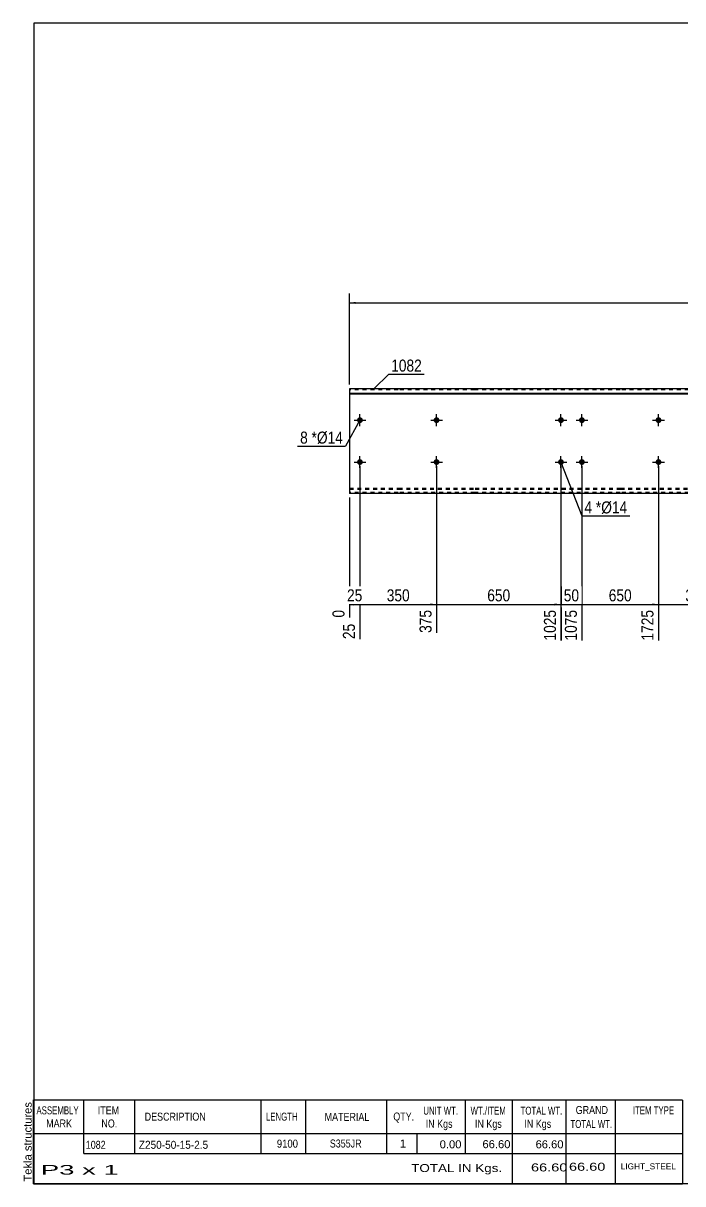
# Model space of a CAD drawing. Header units: millimetres. Extents: x -78 to 325, y -177 to 100.
# Drawn here: x -77.9 to 79.6, y -177.3 to 99.8 of the extents above; entities that cross this region are included whole.
import ezdxf

# ---------------------------------------------------------------- set-up
doc = ezdxf.new("R2010")
doc.units = ezdxf.units.MM
doc.linetypes.add('DXK_LINE_DOT1', pattern=[1.8814, 0.9407, -0.9407])
doc.styles.add('Arial', font='ARIAL.TTF', dxfattribs={"height": 0.2})
doc.styles.add('Arial Narrow', font='ARIALN.TTF', dxfattribs={"height": 0.2})

# ---------------------------------------------------------------- blocks, each defined once
blk = doc.blocks.new('Unknown-629276216-1748')
at = {"color": 5, "linetype": 'Continuous'}
for p, q in [((324.62, 99.75), (-75.38, 99.75)), ((-75.38, 99.75), (-75.38, -177.25)), ((324.62, -177.25), (324.62, 99.75)), ((-75.38, -177.25), (324.62, -177.25))]:
    blk.add_line(p, q, dxfattribs=at)
at = {"color": 174, "linetype": 'Continuous', "style": 'Arial'}
blk.add_text('Tekla structures', height=1.9102, rotation=90, dxfattribs=at).set_placement((-75.88, -176.75))
blk = doc.blocks.new('Bolt-629276216-1207 - 1201')
at = {"linetype": 'Continuous'}
for points in [[(20.09, 5, -1), (21.49, 5, -1)], [(73.08, 5, -1), (74.48, 5, -1)]]:
    blk.add_hatch(color=3, dxfattribs=at).paths.add_polyline_path(points)
at = {"color": 3, "linetype": 'Continuous'}
for p, q in [((20.79, 3.6), (20.79, 6.4)), ((73.78, 3.6), (73.78, 6.4)), ((19.39, 5), (22.19, 5)), ((72.38, 5), (75.18, 5))]:
    blk.add_line(p, q, dxfattribs=at)
blk = doc.blocks.new('Part-629276216-1204 - 1201')
at = {"color": 2, "linetype": 'Continuous'}
for p, q in [((0, 12.5), (0, -12.5)), ((11.6, 12.5), (0, 12.5)), ((0, 11.44), (11.6, 11.44)), ((0, 11.26), (11.6, 11.26)), ((29.89, 12.5), (11.7, 12.5)), ((11.7, 11.44), (29.89, 11.44)), ((11.7, 11.26), (29.89, 11.26)), ((64.59, 12.5), (29.99, 12.5)), ((29.99, 11.44), (64.59, 11.44)), ((29.99, 11.26), (64.59, 11.26)), ((82.88, 12.5), (64.69, 12.5)), ((64.69, 11.44), (82.88, 11.44)), ((64.69, 11.26), (82.88, 11.26)), ((101.18, 12.5), (82.98, 12.5)), ((82.98, 11.44), (101.18, 11.44)), ((82.98, 11.26), (101.18, 11.26)), ((129.08, 12.5), (101.28, 12.5)), ((101.28, 11.44), (129.08, 11.44)), ((101.28, 11.26), (129.08, 11.26)), ((156.98, 12.5), (129.18, 12.5)), ((129.18, 11.44), (156.98, 11.44)), ((129.18, 11.26), (156.98, 11.26)), ((174.48, 12.5), (157.08, 12.5)), ((157.08, 11.44), (174.48, 11.44)), ((157.08, 11.26), (174.48, 11.26)), ((202.38, 12.5), (174.58, 12.5)), ((174.58, 11.44), (202.38, 11.44)), ((174.58, 11.26), (202.38, 11.26)), ((230.28, 12.5), (202.48, 12.5)), ((202.48, 11.44), (230.28, 11.44)), ((202.48, 11.26), (230.28, 11.26)), ((246.97, 12.5), (230.38, 12.5)), ((230.38, 11.44), (246.97, 11.44)), ((230.38, 11.26), (246.97, 11.26)), ((246.97, 12.5), (246.97, -12.5)), ((11.6, -12.5), (0, -12.5)), ((29.89, -12.5), (11.7, -12.5)), ((64.59, -12.5), (29.99, -12.5)), ((82.88, -12.5), (64.69, -12.5)), ((101.18, -12.5), (82.98, -12.5)), ((129.08, -12.5), (101.28, -12.5)), ((156.98, -12.5), (129.18, -12.5)), ((174.48, -12.5), (157.08, -12.5)), ((202.38, -12.5), (174.58, -12.5)), ((230.28, -12.5), (202.48, -12.5)), ((246.97, -12.5), (230.38, -12.5))]:
    blk.add_line(p, q, dxfattribs=at)
at = {"color": 7, "linetype": 'DXK_LINE_DOT1'}
for p, q in [((11.6, 12.25), (0, 12.25)), ((29.89, 12.25), (11.7, 12.25)), ((64.59, 12.25), (29.99, 12.25)), ((82.88, 12.25), (64.69, 12.25)), ((101.18, 12.25), (82.98, 12.25)), ((129.08, 12.25), (101.28, 12.25)), ((156.98, 12.25), (129.18, 12.25)), ((174.48, 12.25), (157.08, 12.25)), ((202.38, 12.25), (174.58, 12.25)), ((230.28, 12.25), (202.48, 12.25)), ((246.97, 12.25), (230.38, 12.25)), ((0, -11.26), (11.6, -11.26)), ((0, -11.44), (11.6, -11.44)), ((11.6, -12.25), (0, -12.25)), ((11.7, -11.26), (29.89, -11.26)), ((11.7, -11.44), (29.89, -11.44)), ((29.89, -12.25), (11.7, -12.25)), ((29.99, -11.26), (64.59, -11.26)), ((29.99, -11.44), (64.59, -11.44)), ((64.59, -12.25), (29.99, -12.25)), ((64.69, -11.26), (82.88, -11.26)), ((64.69, -11.44), (82.88, -11.44)), ((82.88, -12.25), (64.69, -12.25)), ((82.98, -11.26), (101.18, -11.26)), ((82.98, -11.44), (101.18, -11.44)), ((101.18, -12.25), (82.98, -12.25)), ((101.28, -11.26), (129.08, -11.26)), ((101.28, -11.44), (129.08, -11.44)), ((129.08, -12.25), (101.28, -12.25)), ((129.18, -11.26), (156.98, -11.26)), ((129.18, -11.44), (156.98, -11.44)), ((156.98, -12.25), (129.18, -12.25)), ((157.08, -11.26), (174.48, -11.26)), ((157.08, -11.44), (174.48, -11.44)), ((174.48, -12.25), (157.08, -12.25)), ((174.58, -11.26), (202.38, -11.26)), ((174.58, -11.44), (202.38, -11.44)), ((202.38, -12.25), (174.58, -12.25)), ((202.48, -11.26), (230.28, -11.26)), ((202.48, -11.44), (230.28, -11.44)), ((230.28, -12.25), (202.48, -12.25)), ((230.38, -11.26), (246.97, -11.26)), ((230.38, -11.44), (246.97, -11.44)), ((246.97, -12.25), (230.38, -12.25))]:
    blk.add_line(p, q, dxfattribs=at)
blk = doc.blocks.new('Bolt-629276216-1205 - 1201')
at = {"linetype": 'Continuous'}
for points in [[(20.09, -5, -1), (21.49, -5, -1)], [(73.08, -5, -1), (74.48, -5, -1)]]:
    blk.add_hatch(color=3, dxfattribs=at).paths.add_polyline_path(points)
at = {"color": 3, "linetype": 'Continuous'}
for p, q in [((19.39, -5), (22.19, -5)), ((20.79, -6.4), (20.79, -3.6)), ((72.38, -5), (75.18, -5)), ((73.78, -6.4), (73.78, -3.6))]:
    blk.add_line(p, q, dxfattribs=at)
blk = doc.blocks.new('Bolt-629276216-1206 - 1201')
at = {"linetype": 'Continuous'}
for points in [[(49.79, 5, -1), (51.19, 5, -1)], [(54.79, 5, -1), (56.19, 5, -1)], [(49.79, -5, -1), (51.19, -5, -1)], [(54.79, -5, -1), (56.19, -5, -1)]]:
    blk.add_hatch(color=3, dxfattribs=at).paths.add_polyline_path(points)
at = {"color": 3, "linetype": 'Continuous'}
for p, q in [((50.49, 3.6), (50.49, 6.4)), ((55.49, 3.6), (55.49, 6.4)), ((49.09, 5), (51.89, 5)), ((54.09, 5), (56.89, 5)), ((49.09, -5), (51.89, -5)), ((50.49, -6.4), (50.49, -3.6)), ((54.09, -5), (56.89, -5)), ((55.49, -6.4), (55.49, -3.6))]:
    blk.add_line(p, q, dxfattribs=at)
blk = doc.blocks.new('Bolt-629276216-1208 - 1201')
at = {"linetype": 'Continuous'}
for points in [[(1.8, -5, -1), (3.2, -5, -1)], [(91.38, -5, -1), (92.78, -5, -1)]]:
    blk.add_hatch(color=3, dxfattribs=at).paths.add_polyline_path(points)
at = {"color": 3, "linetype": 'Continuous'}
for p, q in [((1.1, -5), (3.9, -5)), ((2.5, -6.4), (2.5, -3.6)), ((90.68, -5), (93.48, -5)), ((92.08, -6.4), (92.08, -3.6))]:
    blk.add_line(p, q, dxfattribs=at)
blk = doc.blocks.new('Bolt-629276216-1209 - 1201')
at = {"linetype": 'Continuous'}
for points in [[(1.8, 5, -1), (3.2, 5, -1)], [(91.38, 5, -1), (92.78, 5, -1)]]:
    blk.add_hatch(color=3, dxfattribs=at).paths.add_polyline_path(points)
at = {"color": 3, "linetype": 'Continuous'}
for p, q in [((2.5, 3.6), (2.5, 6.4)), ((92.08, 3.6), (92.08, 6.4)), ((1.1, 5), (3.9, 5)), ((90.68, 5), (93.48, 5))]:
    blk.add_line(p, q, dxfattribs=at)
blk = doc.blocks.new('StraightDimension-629276216-1359 - 1201')
at = {"linetype": 'Continuous'}
for points in [[(1.5, 32.75), (0, 33), (1.5, 33.25)], [(245.47, 33.25), (246.97, 33), (245.47, 32.75)]]:
    blk.add_hatch(color=7, dxfattribs=at).paths.add_polyline_path(points)
at = {"color": 7, "linetype": 'Continuous'}
for p, q in [((0, 13.5), (0, 35.25)), ((246.97, 13.5), (246.97, 35.25)), ((0, 33), (246.97, 33))]:
    blk.add_line(p, q, dxfattribs=at)
at = {"color": 0}
blk.add_wipeout([(127.74, 33.15), (127.74, 37.35), (119.23, 37.35), (119.23, 33.15)], dxfattribs=at)
at = {"color": 3, "style": 'Arial Narrow'}
blk.add_text('9100', height=2.863, dxfattribs=at).set_placement((119.83, 33.75))
blk = doc.blocks.new('StraightDimension-629276216-1261 - 1201')
at = {"linetype": 'Continuous'}
blk.add_hatch(color=7, dxfattribs=at).paths.add_polyline_path([(90.58, -38.75), (92.08, -39), (90.58, -39.25)])
at = {"color": 7, "linetype": 'Continuous'}
for p, q in [((73.78, -6), (73.78, -47.61)), ((92.08, -6), (92.08, -47.61)), ((73.78, -39), (92.08, -39))]:
    blk.add_line(p, q, dxfattribs=at)
at = {"color": 0}
blk.add_wipeout([(86.27, -38.85), (86.27, -34.65), (79.59, -34.65), (79.59, -38.85)], dxfattribs=at)
at = {"color": 3, "style": 'Arial Narrow'}
blk.add_text('350', height=2.863, dxfattribs=at).set_placement((80.19, -38.25))
at = {"color": 0, "linetype": 'Continuous'}
blk.add_wipeout([(91.48, -39.7), (87.28, -39.7), (87.28, -48.21), (91.48, -48.21)], dxfattribs=at)
at = {"color": 3, "linetype": 'Continuous', "style": 'Arial Narrow'}
blk.add_text('2075', height=2.863, rotation=90.0002, dxfattribs=at).set_placement((90.88, -47.61))
blk = doc.blocks.new('StraightDimension-629276216-1262 - 1201')
at = {"linetype": 'Continuous'}
blk.add_hatch(color=7, dxfattribs=at).paths.add_polyline_path([(72.28, -38.75), (73.78, -39), (72.28, -39.25)])
at = {"color": 7, "linetype": 'Continuous'}
for p, q in [((55.49, -6), (55.49, -47.61)), ((73.78, -6), (73.78, -47.61)), ((55.49, -39), (73.78, -39))]:
    blk.add_line(p, q, dxfattribs=at)
at = {"color": 0}
blk.add_wipeout([(67.98, -38.85), (67.98, -34.65), (61.3, -34.65), (61.3, -38.85)], dxfattribs=at)
at = {"color": 3, "style": 'Arial Narrow'}
blk.add_text('650', height=2.863, dxfattribs=at).set_placement((61.9, -38.25))
at = {"color": 0, "linetype": 'Continuous'}
blk.add_wipeout([(73.18, -39.7), (68.98, -39.7), (68.98, -48.21), (73.18, -48.21)], dxfattribs=at)
at = {"color": 3, "linetype": 'Continuous', "style": 'Arial Narrow'}
blk.add_text('1725', height=2.863, rotation=90.0002, dxfattribs=at).set_placement((72.58, -47.61))
blk = doc.blocks.new('StraightDimension-629276216-1263 - 1201')
at = {"linetype": 'Continuous'}
blk.add_hatch(color=7, dxfattribs=at).paths.add_polyline_path([(53.99, -38.75), (55.49, -39), (53.99, -39.25)])
at = {"color": 7, "linetype": 'Continuous'}
for p, q in [((50.49, -6), (50.49, -47.61)), ((55.49, -6), (55.49, -47.61)), ((50.49, -39), (55.49, -39))]:
    blk.add_line(p, q, dxfattribs=at)
at = {"color": 0}
blk.add_wipeout([(55.42, -38.85), (55.42, -34.65), (50.56, -34.65), (50.56, -38.85)], dxfattribs=at)
at = {"color": 3, "style": 'Arial Narrow'}
blk.add_text('50', height=2.863, dxfattribs=at).set_placement((51.16, -38.25))
at = {"color": 0, "linetype": 'Continuous'}
blk.add_wipeout([(54.89, -39.7), (50.69, -39.7), (50.69, -48.21), (54.89, -48.21)], dxfattribs=at)
at = {"color": 3, "linetype": 'Continuous', "style": 'Arial Narrow'}
blk.add_text('1075', height=2.863, rotation=90.0002, dxfattribs=at).set_placement((54.29, -47.61))
blk = doc.blocks.new('StraightDimension-629276216-1264 - 1201')
at = {"linetype": 'Continuous'}
blk.add_hatch(color=7, dxfattribs=at).paths.add_polyline_path([(48.99, -38.75), (50.49, -39), (48.99, -39.25)])
at = {"color": 7, "linetype": 'Continuous'}
for p, q in [((20.79, -6), (20.79, -45.78)), ((50.49, -6), (50.49, -47.61)), ((20.79, -39), (50.49, -39))]:
    blk.add_line(p, q, dxfattribs=at)
at = {"color": 0}
blk.add_wipeout([(38.98, -38.85), (38.98, -34.65), (32.3, -34.65), (32.3, -38.85)], dxfattribs=at)
at = {"color": 0, "linetype": 'Continuous'}
blk.add_wipeout([(49.89, -39.7), (45.69, -39.7), (45.69, -48.21), (49.89, -48.21)], dxfattribs=at)
at = {"color": 3, "style": 'Arial Narrow'}
blk.add_text('650', height=2.863, dxfattribs=at).set_placement((32.9, -38.25))
at = {"color": 3, "linetype": 'Continuous', "style": 'Arial Narrow'}
blk.add_text('1025', height=2.863, rotation=90.0002, dxfattribs=at).set_placement((49.29, -47.61))
blk = doc.blocks.new('StraightDimension-629276216-1265 - 1201')
at = {"linetype": 'Continuous'}
blk.add_hatch(color=7, dxfattribs=at).paths.add_polyline_path([(19.29, -38.75), (20.79, -39), (19.29, -39.25)])
at = {"color": 7, "linetype": 'Continuous'}
for p, q in [((2.5, -6), (2.5, -47.26)), ((20.79, -6), (20.79, -45.78)), ((2.5, -39), (20.79, -39))]:
    blk.add_line(p, q, dxfattribs=at)
at = {"color": 0}
blk.add_wipeout([(14.99, -38.85), (14.99, -34.65), (8.3, -34.65), (8.3, -38.85)], dxfattribs=at)
at = {"color": 3, "style": 'Arial Narrow'}
blk.add_text('350', height=2.863, dxfattribs=at).set_placement((8.9, -38.25))
at = {"color": 0, "linetype": 'Continuous'}
blk.add_wipeout([(20.19, -39.7), (15.99, -39.7), (15.99, -46.38), (20.19, -46.38)], dxfattribs=at)
at = {"color": 3, "linetype": 'Continuous', "style": 'Arial Narrow'}
blk.add_text('375', height=2.863, rotation=90.0002, dxfattribs=at).set_placement((19.59, -45.78))
blk = doc.blocks.new('StraightDimension-629276216-1266 - 1201')
at = {"linetype": 'Continuous'}
blk.add_hatch(color=7, dxfattribs=at).paths.add_polyline_path([(1, -38.75), (2.5, -39), (1, -39.25)])
at = {"color": 7, "linetype": 'Continuous'}
for p, q in [((2.5, -6), (2.5, -47.26)), ((0, -13.5), (0, -42.13)), ((0, -39), (2.5, -39))]:
    blk.add_line(p, q, dxfattribs=at)
at = {"color": 0}
blk.add_wipeout([(3.68, -38.85), (3.68, -34.65), (-1.18, -34.65), (-1.18, -38.85)], dxfattribs=at)
at = {"color": 0, "linetype": 'Continuous'}
blk.add_wipeout([(1.9, -43), (-2.3, -43), (-2.3, -47.86), (1.9, -47.86)], dxfattribs=at)
at = {"color": 3, "style": 'Arial Narrow'}
blk.add_text('25', height=2.863, dxfattribs=at).set_placement((-0.58, -38.25))
at = {"color": 0, "linetype": 'Continuous'}
blk.add_wipeout([(-0.6, -39.7), (-4.8, -39.7), (-4.8, -42.73), (-0.6, -42.73)], dxfattribs=at)
at = {"color": 3, "linetype": 'Continuous', "style": 'Arial Narrow'}
for s, height, p in [('0', 2.86, (-1.2, -42.13)), ('25', 2.863, (1.3, -47.26))]:
    blk.add_text(s, height=height, rotation=90.0002, dxfattribs=at).set_placement(p)
blk = doc.blocks.new('CBS_BOM-629276216-1802')
at = {"color": 7, "linetype": 'Continuous'}
for p, q in [((-75.41, -165.28), (-75.41, -157.28)), ((-75.41, -157.28), (79.51, -157.28)), ((-63.41, -165.28), (-63.41, -157.28)), ((-51.22, -165.28), (-51.22, -157.28)), ((-21.06, -165.28), (-21.06, -157.28)), ((-10.38, -165.28), (-10.38, -157.28)), ((8.94, -165.28), (8.94, -157.28)), ((27.74, -165.28), (27.74, -157.28)), ((38.95, -165.28), (38.95, -157.28)), ((51.74, -165.28), (51.74, -157.28)), ((63.49, -165.28), (63.49, -157.28)), ((79.51, -157.29), (79.5, -165.27)), ((-75.41, -165.28), (79.51, -165.28)), ((-75.41, -170.08), (-75.41, -165.28)), ((-63.41, -170.08), (-63.41, -165.28)), ((-51.22, -170.08), (-51.22, -165.28)), ((-21.06, -170.08), (-21.06, -165.28)), ((-10.38, -170.08), (-10.38, -165.28)), ((8.94, -170.08), (8.94, -165.28)), ((16.2, -170.08), (16.2, -165.28)), ((27.74, -170.08), (27.74, -165.28)), ((38.95, -170.08), (38.95, -165.28)), ((51.74, -170.08), (51.74, -165.28)), ((63.5, -170.08), (63.5, -165.28)), ((79.51, -165.28), (79.51, -170.08)), ((-75.41, -177.28), (-75.41, -170.1)), ((-63.41, -170.08), (79.51, -170.08)), ((38.95, -177.28), (38.95, -170.1)), ((51.74, -177.28), (51.74, -170.1)), ((63.54, -177.28), (63.54, -170.1)), ((79.51, -170.08), (79.51, -177.28)), ((-75.41, -177.28), (79.51, -177.28))]:
    blk.add_line(p, q, dxfattribs=at)
at = {"color": 3, "linetype": 'Continuous', "style": 'Arial'}
for s, height, width, p in [('ASSEMBLY', 1.91, 0.7, (-74.73, -160.71)), ('ITEM', 1.91, 0.8, (-60.09, -160.71)), ('DESCRIPTION', 1.9102, 0.8, (-48.9, -162.21)), ('LENGTH', 1.91, 0.7, (-19.95, -162.21)), ('MATERIAL', 1.91, 0.8, (-5.93, -162.26)), ('QTY.', 1.91, 0.8, (10.46, -162.18)), ('UNIT WT.', 1.91, 0.7, (17.63, -160.78)), ('WT./ITEM', 1.91, 0.7, (28.92, -160.78)), ('TOTAL WT.', 1.91, 0.7, (40.85, -160.78)), ('GRAND', 1.91, 0.8, (54.01, -160.62)), ('ITEM TYPE', 1.91, 0.7, (67.65, -160.7)), ('MARK', 1.91, 0.8, (-72.41, -163.84)), ('NO.', 1.91, 0.8, (-59.23, -163.84)), ('IN Kgs', 1.91, 0.8, (18.2, -163.92)), ('IN Kgs', 1.91, 0.8, (29.96, -163.92)), ('IN Kgs', 1.91, 0.8, (41.75, -163.92)), ('TOTAL WT.', 1.91, 0.7, (52.75, -163.96))]:
    blk.add_text(s, height=height, dxfattribs=dict(at, width=width)).set_placement(p)
at = {"color": 7, "linetype": 'Continuous', "style": 'Arial'}
for s, height, width, p in [('1082', 1.91, 0.8, (-62.96, -168.93)), ('Z250-50-15-2.5', 1.9102, 0.9, (-50.29, -168.93)), ('9100', 1.91, 0.85, (-17.34, -168.65)), ('S355JR', 1.91, 0.8, (-4.7, -168.62))]:
    blk.add_text(s, height=height, dxfattribs=dict(at, width=width)).set_placement(p)
for s, p in [('1', (12.03, -168.62)), ('0.00', (21.54, -168.81)), ('66.60', (31.75, -168.78)), ('66.60', (44.43, -168.81))]:
    blk.add_text(s, height=1.91, dxfattribs=at).set_placement(p)
at = {"color": 6, "linetype": 'Continuous', "style": 'Arial'}
for s, height, width, p in [('P3 x 1', 2.292, 2.05, (-73.69, -175.09)), ('TOTAL IN Kgs.', 1.9102, 1.2, (14.74, -174.48)), ('66.60', 1.91, 1.3, (43.34, -174.33)), ('66.60', 1.91, 1.3, (52.41, -174.17))]:
    blk.add_text(s, height=height, dxfattribs=dict(at, width=width)).set_placement(p)
blk.add_text('LIGHT_STEEL', height=1.4135, dxfattribs=at).set_placement((64.76, -173.83))
blk = doc.blocks.new('Mark-629276216-1362 - 1201')
at = {"color": 0}
blk.add_wipeout([(17.27, 16.59), (17.27, 19.59), (9.96, 19.59), (9.96, 16.59)], dxfattribs=at)
blk.add_wipeout([(17.27, 16.59), (17.27, 19.59), (9.96, 19.59), (9.96, 16.59)], dxfattribs=at)
at = {"color": 7, "linetype": 'Continuous'}
for p, q in [((5.82, 12.45), (9.36, 15.99)), ((9.36, 15.99), (17.87, 15.99))]:
    blk.add_line(p, q, dxfattribs=at)
at = {"color": 3, "style": 'Arial Narrow'}
blk.add_text('1082', height=2.863, dxfattribs=at).set_placement((9.96, 16.59))
blk = doc.blocks.new('MarkSet-629276216-1372 - 1201')
at = {"color": 0}
blk.add_wipeout([(-9.96, -0.6), (-9.96, 2.4), (-11.78, 2.4), (-11.78, -0.6)], dxfattribs=at)
blk.add_wipeout([(-9.96, -0.6), (-9.96, 2.4), (-11.78, 2.4), (-11.78, -0.6)], dxfattribs=at)
blk.add_wipeout([(-7.78, -0.6), (-7.78, 2.4), (-9.06, 2.4), (-9.06, -0.6)], dxfattribs=at)
blk.add_wipeout([(-7.78, -0.6), (-7.78, 2.4), (-9.06, 2.4), (-9.06, -0.6)], dxfattribs=at)
at = {"color": 3, "style": 'Arial Narrow'}
blk.add_text('8', height=2.86, dxfattribs=at).set_placement((-11.78, -0.6))
at = {"color": 0}
blk.add_wipeout([(-1.56, -0.6), (-1.56, 2.4), (-7.78, 2.4), (-7.78, -0.6)], dxfattribs=at)
blk.add_wipeout([(-1.56, -0.6), (-1.56, 2.4), (-7.78, 2.4), (-7.78, -0.6)], dxfattribs=at)
at = {"color": 7, "linetype": 'Continuous'}
for p in [(2.5, 5), (-12.38, -1.2)]:
    blk.add_line(p, (-0.96, -1.2), dxfattribs=at)
at = {"color": 3, "style": 'Arial Narrow'}
for s, height, p in [('*', 2.86, (-9.06, -0.6)), ('Ø14', 2.863, (-7.78, -0.6))]:
    blk.add_text(s, height=height, dxfattribs=at).set_placement(p)
blk = doc.blocks.new('Mark-629276216-1377 - 1201')
at = {"color": 0}
blk.add_wipeout([(57.92, -17.26), (57.92, -14.26), (56.09, -14.26), (56.09, -17.26)], dxfattribs=at)
blk.add_wipeout([(57.92, -17.26), (57.92, -14.26), (56.09, -14.26), (56.09, -17.26)], dxfattribs=at)
at = {"color": 7, "linetype": 'Continuous'}
blk.add_line((50.49, -5), (55.49, -17.86), dxfattribs=at)
at = {"color": 0}
blk.add_wipeout([(60.1, -17.26), (60.1, -14.26), (58.82, -14.26), (58.82, -17.26)], dxfattribs=at)
blk.add_wipeout([(60.1, -17.26), (60.1, -14.26), (58.82, -14.26), (58.82, -17.26)], dxfattribs=at)
at = {"color": 3, "style": 'Arial Narrow'}
blk.add_text('4', height=2.86, dxfattribs=at).set_placement((56.09, -17.26))
at = {"color": 0}
blk.add_wipeout([(66.31, -17.26), (66.31, -14.26), (60.1, -14.26), (60.1, -17.26)], dxfattribs=at)
blk.add_wipeout([(66.31, -17.26), (66.31, -14.26), (60.1, -14.26), (60.1, -17.26)], dxfattribs=at)
at = {"color": 7, "linetype": 'Continuous'}
blk.add_line((55.49, -17.86), (66.91, -17.86), dxfattribs=at)
at = {"color": 3, "style": 'Arial Narrow'}
for s, height, p in [('*', 2.86, (58.82, -17.26)), ('Ø14', 2.863, (60.1, -17.26))]:
    blk.add_text(s, height=height, dxfattribs=at).set_placement(p)

msp = doc.modelspace()

# ---------------------------------------------------------------- block references
for name in ['Unknown-629276216-1748', 'Part-629276216-1204 - 1201', 'Bolt-629276216-1209 - 1201', 'Bolt-629276216-1207 - 1201', 'Bolt-629276216-1206 - 1201', 'Bolt-629276216-1208 - 1201', 'Bolt-629276216-1205 - 1201', 'CBS_BOM-629276216-1802']:
    msp.add_blockref(name, (0, 0))

# ---------------------------------------------------------------- next in the draw order: block references
for name in ['StraightDimension-629276216-1359 - 1201', 'MarkSet-629276216-1372 - 1201', 'StraightDimension-629276216-1261 - 1201']:
    msp.add_blockref(name, (0, 0))

# ---------------------------------------------------------------- next in the draw order: block references
for name in ['Mark-629276216-1362 - 1201', 'StraightDimension-629276216-1262 - 1201']:
    msp.add_blockref(name, (0, 0))

# ---------------------------------------------------------------- next in the draw order: block references
msp.add_blockref('StraightDimension-629276216-1263 - 1201', (0, 0))

# ---------------------------------------------------------------- next in the draw order: block references
msp.add_blockref('StraightDimension-629276216-1264 - 1201', (0, 0))

# ---------------------------------------------------------------- next in the draw order: block references
for name in ['Mark-629276216-1377 - 1201', 'StraightDimension-629276216-1265 - 1201']:
    msp.add_blockref(name, (0, 0))

# ---------------------------------------------------------------- next in the draw order: block references
msp.add_blockref('StraightDimension-629276216-1266 - 1201', (0, 0))

doc.saveas('drawing.dxf')
